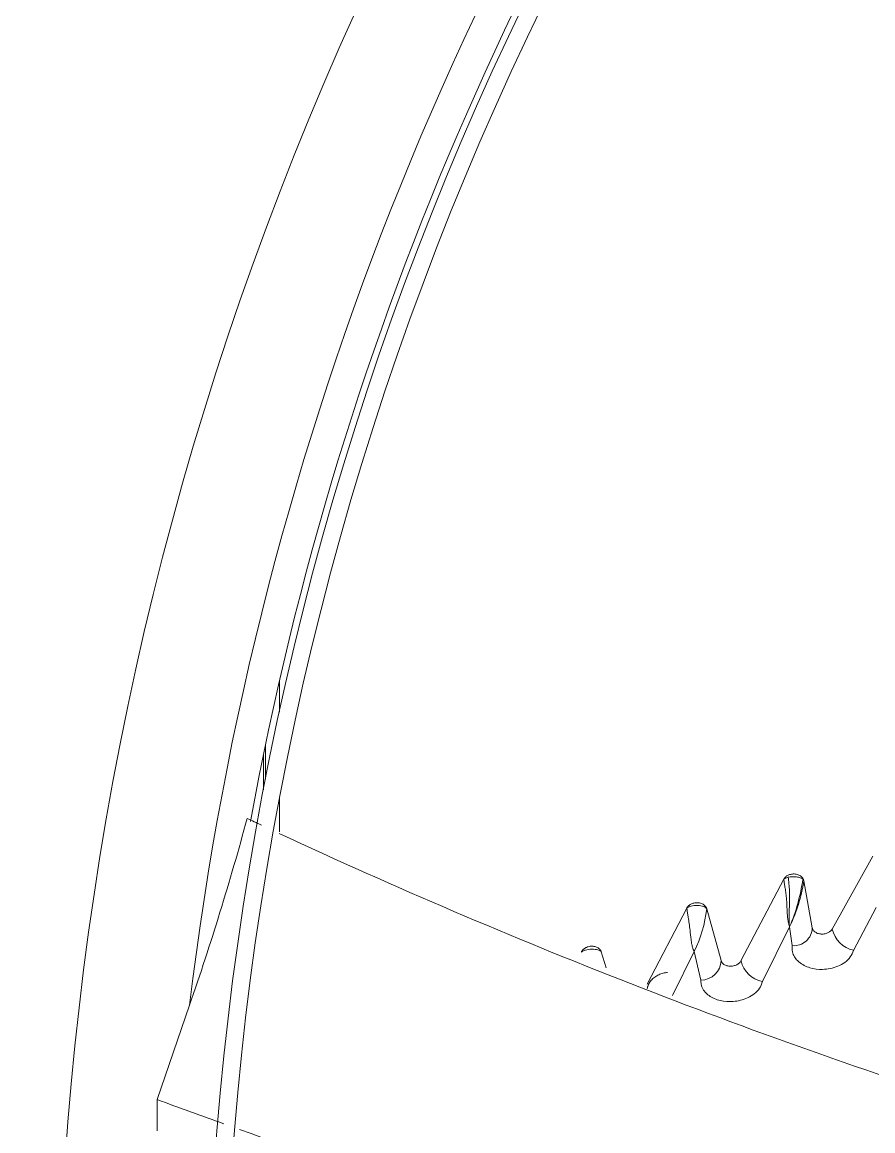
# Model space of a CAD drawing. Header units: millimetres. Extents: x 113490 to 142599, y -20467 to 115.
# Drawn here: x 133195.7 to 133318.2, y -10251.9 to -10092.3 of the extents above; entities that cross this region are included whole.
import ezdxf

# ---------------------------------------------------------------- set-up
doc = ezdxf.new("R2010")
doc.units = ezdxf.units.MM
doc.layers.add('DV3_0', color=7, linetype='Continuous')

msp = doc.modelspace()

# ---------------------------------------------------------------- linework, layer by layer
at = {"layer": 'DV3_0', "color": 7, "linetype": 'Continuous', "lineweight": 15}
for p, q in [((133232.75, -10191.66), (133232.75, -10187.08)), ((133230.75, -10196.24), (133230.75, -10201.3)), ((133230.45, -10202.86), (133230.45, -10197.71)), ((133232.75, -10208.88), (133232.75, -10204.14)), ((133312.37, -10222.9), (133318.24, -10212.4)), ((133299.24, -10227.47), (133305.41, -10215.72)), ((133308.3, -10215.94), (133309.5, -10222.7)), ((133285.7, -10230.82), (133291.44, -10219.88)), ((133294.3, -10219.98), (133296.38, -10227.43)), ((133315.45, -10225.95), (133318.73, -10219.76)), ((133302.32, -10230.45), (133306.24, -10222.56)), ((133306.24, -10222.56), (133306.63, -10225.27)), ((133279.11, -10226.17), (133279.8, -10228.46)), ((133289.35, -10232.43), (133292.5, -10226.12)), ((133292.5, -10226.12), (133293.47, -10230.24)), ((133219.79, -10233.82), (133215.12, -10247.43)), ((133215.12, -10247.43), (133215.11, -10251.94))]:
    msp.add_line(p, q, dxfattribs=at)
for centre, radius, start, end in [((133678.24, -10288.99), 551.5, 105.4775, 164.5225), ((133678.24, -10288.99), 477.5, 136.9802, 223.0198), ((133678.24, -10288.99), 456, 136.2282, 225.3442), ((133678.24, -10288.99), 453.5, 135.9912, 225.5589), ((133678.24, -10288.99), 457, 142.9574, 169.7123), ((134778.25, -8898.73), 1840.9, 217.39011, 220.89455), ((132834.86, -10100.3), 407.44, 340.8691, 344.8259), ((133600.5, -9418.2), 872.25, 244.72539, 244.8747), ((133600.5, -9418.2), 872.25, 245.06175, 252.29143), ((133281.1, -10211.85), 27.33, 336.9148, 351.8402), ((133285.14, -10212.39), 23.43, 334.2626, 351.2768), ((133276.4, -10218.05), 18, 333.3669, 353.8444), ((133306.88, -10222.66), 2.62, 264.4516, 359.0626), ((133316.37, -10221.94), 4.11, 193.4011, 257.0944), ((133293.51, -10227.37), 2.86, 269.126, 358.8663), ((133303.1, -10226.57), 3.96, 193.2376, 258.7539), ((133876.03, -8443.29), 1921.39, 249.88091, 250.18566), ((133876.03, -8443.29), 1921.39, 250.25788, 253.58726)]:
    msp.add_arc(centre, radius, start, end, dxfattribs=at)
at = {"layer": 'DV3_0', "color": 7, "linetype": 'Continuous', "lineweight": 20}
for centre, radius, start, end in [((133678.24, -10288.99), 461.75, 142.7915, 173.1384), ((133306.3, -10216.82), 1.41, 100.2143, 128.8732), ((133307.86, -10216.08), 0.461, 17.1263, 49.6164)]:
    msp.add_arc(centre, radius, start, end, dxfattribs=at)
at = {"layer": 'DV3_0', "color": 7, "linetype": 'Continuous', "lineweight": 15}
for points, knots in [([(133305.41, -10215.72), (133305.42, -10215.69), (133305.45, -10215.65), (133305.49, -10215.58), (133305.54, -10215.51), (133305.61, -10215.43), (133305.72, -10215.33), (133305.87, -10215.22), (133306.04, -10215.12), (133306.34, -10215), (133306.69, -10214.94), (133307.06, -10214.96), (133307.33, -10215.01), (133307.59, -10215.11), (133307.82, -10215.23), (133308.01, -10215.39), (133308.13, -10215.54), (133308.22, -10215.69), (133308.27, -10215.81), (133308.29, -10215.9), (133308.3, -10215.94)], [0, 0, 0, 0, 0.023193, 0.046564, 0.070228, 0.094297, 0.142095, 0.190415, 0.245993, 0.302304, 0.444824, 0.518345, 0.592326, 0.666155, 0.738761, 0.807216, 0.87511, 0.917452, 0.958876, 1, 1, 1, 1]), ([(133306.24, -10222.56), (133306.23, -10222.52), (133306.19, -10222.43), (133306.15, -10222.29), (133306.11, -10222.13), (133306.07, -10221.96), (133306.03, -10221.77), (133306, -10221.56), (133305.97, -10221.34), (133305.94, -10221.1), (133305.91, -10220.72), (133305.89, -10220.27), (133305.87, -10219.83), (133305.86, -10219.47), (133305.84, -10219.13), (133305.81, -10218.74), (133305.77, -10218.23), (133305.7, -10217.58), (133305.6, -10216.96), (133305.53, -10216.53), (133305.48, -10216.24), (133305.44, -10215.97), (133305.42, -10215.8), (133305.41, -10215.72)], [0, 0, 0, 0, 0.021582, 0.044993, 0.070281, 0.097487, 0.126644, 0.157785, 0.190935, 0.22612, 0.263363, 0.35736, 0.420759, 0.452963, 0.510655, 0.563618, 0.611913, 0.723706, 0.825547, 0.868701, 0.911913, 0.955557, 1, 1, 1, 1]), ([(133306.05, -10215.43), (133306.06, -10215.57), (133306.1, -10215.89), (133306.17, -10216.56), (133306.23, -10217.4), (133306.24, -10218.35), (133306.22, -10219.26), (133306.2, -10220.14), (133306.17, -10220.99), (133306.18, -10221.81), (133306.21, -10222.32), (133306.24, -10222.56)], [0, 0, 0, 0, 0.062498, 0.125002, 0.250008, 0.375015, 0.500022, 0.625029, 0.750035, 0.875042, 1, 1, 1, 1]), ([(133291.44, -10219.88), (133291.45, -10219.85), (133291.48, -10219.79), (133291.54, -10219.7), (133291.61, -10219.62), (133291.68, -10219.54), (133291.76, -10219.47), (133291.87, -10219.39), (133292.02, -10219.3), (133292.23, -10219.2), (133292.46, -10219.13), (133292.73, -10219.09), (133293.01, -10219.08), (133293.28, -10219.12), (133293.54, -10219.2), (133293.77, -10219.31), (133293.96, -10219.45), (133294.1, -10219.59), (133294.2, -10219.73), (133294.26, -10219.85), (133294.29, -10219.93), (133294.3, -10219.98)], [0, 0, 0, 0, 0.030288, 0.060436, 0.090667, 0.121199, 0.152246, 0.184013, 0.239268, 0.295142, 0.366703, 0.438927, 0.513041, 0.58743, 0.661711, 0.734892, 0.803943, 0.872398, 0.915766, 0.958092, 1, 1, 1, 1]), ([(133292.5, -10226.12), (133292.49, -10226.1), (133292.47, -10226.07), (133292.44, -10226.01), (133292.41, -10225.92), (133292.35, -10225.78), (133292.29, -10225.6), (133292.22, -10225.35), (133292.13, -10224.94), (133292.04, -10224.35), (133291.96, -10223.68), (133291.88, -10222.92), (133291.78, -10222.11), (133291.67, -10221.38), (133291.59, -10220.91), (133291.54, -10220.63), (133291.5, -10220.36), (133291.46, -10220.11), (133291.45, -10219.95), (133291.44, -10219.88)], [0, 0, 0, 0, 0.007351, 0.019112, 0.035329, 0.056048, 0.092627, 0.133596, 0.17908, 0.297728, 0.413356, 0.493007, 0.644708, 0.775162, 0.820607, 0.865531, 0.910216, 0.954944, 1, 1, 1, 1]), ([(133309.5, -10222.7), (133309.51, -10222.73), (133309.52, -10222.79), (133309.55, -10222.88), (133309.59, -10222.97), (133309.66, -10223.08), (133309.78, -10223.21), (133309.95, -10223.35), (133310.17, -10223.46), (133310.49, -10223.58), (133310.95, -10223.63), (133311.4, -10223.56), (133311.71, -10223.45), (133311.89, -10223.36), (133312.05, -10223.26), (133312.18, -10223.15), (133312.29, -10223.03), (133312.34, -10222.94), (133312.37, -10222.9)], [0, 0, 0, 0, 0.030138, 0.060243, 0.090571, 0.121372, 0.18595, 0.251797, 0.322108, 0.393644, 0.54284, 0.688154, 0.748031, 0.807067, 0.857092, 0.906392, 0.953514, 1, 1, 1, 1]), ([(133276.24, -10226.22), (133276.25, -10226.19), (133276.28, -10226.13), (133276.33, -10226.04), (133276.39, -10225.96), (133276.46, -10225.88), (133276.54, -10225.8), (133276.65, -10225.71), (133276.79, -10225.61), (133277, -10225.5), (133277.24, -10225.42), (133277.51, -10225.36), (133277.79, -10225.34), (133278.06, -10225.37), (133278.32, -10225.43), (133278.56, -10225.53), (133278.76, -10225.66), (133278.9, -10225.8), (133279, -10225.93), (133279.07, -10226.04), (133279.1, -10226.13), (133279.11, -10226.17)], [0, 0, 0, 0, 0.029896, 0.059715, 0.089669, 0.119968, 0.150813, 0.182396, 0.238307, 0.294807, 0.368026, 0.44178, 0.516768, 0.591774, 0.665935, 0.738735, 0.806898, 0.874392, 0.917117, 0.958773, 1, 1, 1, 1]), ([(133306.63, -10225.27), (133306.61, -10225.42), (133306.58, -10225.72), (133306.65, -10226.15), (133306.77, -10226.53), (133306.93, -10226.87), (133307.14, -10227.16), (133307.36, -10227.41), (133307.93, -10227.94), (133309.11, -10228.55), (133310.74, -10228.75), (133312.12, -10228.6), (133313.22, -10228.27), (133314.23, -10227.71), (133315.07, -10226.93), (133315.32, -10226.28), (133315.45, -10225.95)], [0, 0, 0, 0, 0.042898, 0.083054, 0.120616, 0.155688, 0.188241, 0.218209, 0.245505, 0.394945, 0.541922, 0.626867, 0.716649, 0.809503, 0.903745, 1, 1, 1, 1]), ([(133296.37, -10227.43), (133296.38, -10227.46), (133296.4, -10227.52), (133296.44, -10227.6), (133296.49, -10227.68), (133296.57, -10227.78), (133296.69, -10227.91), (133296.88, -10228.03), (133297.1, -10228.13), (133297.44, -10228.22), (133297.8, -10228.24), (133298.17, -10228.19), (133298.41, -10228.12), (133298.62, -10228.03), (133298.81, -10227.93), (133298.98, -10227.8), (133299.13, -10227.64), (133299.2, -10227.53), (133299.24, -10227.47)], [0, 0, 0, 0, 0.030274, 0.06055, 0.091079, 0.122109, 0.187322, 0.253881, 0.325087, 0.39756, 0.548712, 0.621886, 0.694555, 0.753629, 0.811883, 0.876072, 0.938147, 1, 1, 1, 1]), ([(133285.72, -10231.5), (133285.73, -10231.46), (133285.75, -10231.36), (133285.78, -10231.22), (133285.82, -10231.09), (133285.87, -10230.96), (133285.93, -10230.83), (133285.99, -10230.72), (133286.05, -10230.6), (133286.12, -10230.5), (133286.19, -10230.4), (133286.27, -10230.31), (133286.34, -10230.22), (133286.42, -10230.15), (133286.49, -10230.07), (133286.62, -10229.95), (133286.81, -10229.79), (133287.09, -10229.61), (133287.39, -10229.46), (133287.7, -10229.33), (133288.02, -10229.23), (133288.34, -10229.16), (133288.55, -10229.14), (133288.65, -10229.13)], [0, 0, 0, 0, 0.040335, 0.079915, 0.118548, 0.156089, 0.192434, 0.227512, 0.261275, 0.293695, 0.324754, 0.35444, 0.382746, 0.409661, 0.435175, 0.459272, 0.539283, 0.618976, 0.698062, 0.776208, 0.852906, 0.927593, 1, 1, 1, 1]), ([(133293.47, -10230.24), (133293.47, -10230.4), (133293.47, -10230.73), (133293.6, -10231.18), (133293.79, -10231.58), (133294.04, -10231.93), (133294.32, -10232.22), (133294.96, -10232.75), (133296.22, -10233.29), (133297.85, -10233.38), (133299.19, -10233.16), (133300.24, -10232.8), (133301.19, -10232.22), (133301.98, -10231.43), (133302.21, -10230.78), (133302.32, -10230.45)], [0, 0, 0, 0, 0.047349, 0.092046, 0.134288, 0.174167, 0.211616, 0.246529, 0.396951, 0.547855, 0.630192, 0.718077, 0.809734, 0.90352, 1, 1, 1, 1])]:
    msp.add_open_spline(points, degree=3, knots=knots, dxfattribs=at)
at = {"layer": 'DV3_0', "color": 7, "linetype": 'Continuous', "lineweight": 20}
for points, knots in [([(133306.05, -10215.43), (133306.4, -10215.34), (133306.85, -10215.32), (133307.44, -10215.4), (133307.62, -10215.45), (133307.94, -10215.57), (133308.07, -10215.64), (133308.16, -10215.73)], [0, 0, 0, 0, 0.5, 0.5, 0.75, 0.75, 1, 1, 1, 1]), ([(133291.44, -10219.88), (133291.56, -10219.76), (133291.78, -10219.66), (133292.32, -10219.52), (133292.65, -10219.48), (133293.29, -10219.5), (133293.6, -10219.55), (133294.07, -10219.72), (133294.24, -10219.84), (133294.3, -10219.98)], [0, 0, 0, 0, 0.25, 0.25, 0.5, 0.5, 0.75, 0.75, 1, 1, 1, 1])]:
    msp.add_open_spline(points, degree=3, knots=knots, dxfattribs=at)
msp.add_open_spline([(133276.24, -10226.22), (133276.35, -10226.1), (133276.77, -10225.88), (133277.76, -10225.74), (133278.7, -10225.85), (133279.04, -10226.05), (133279.11, -10226.17)], degree=3, dxfattribs=at)

doc.saveas('drawing.dxf')
